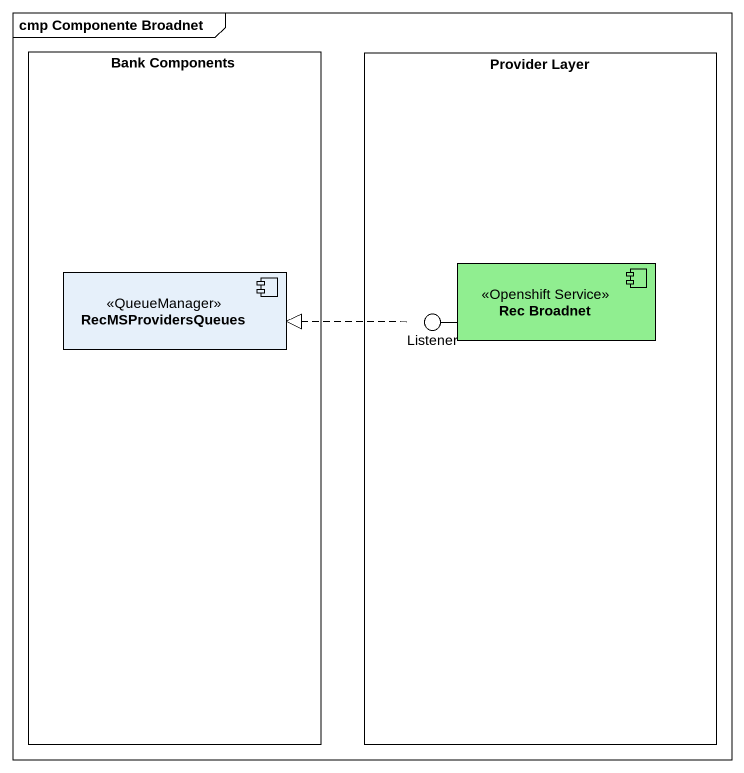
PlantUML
@startuml
mainframe cmp Componente Broadnet
rectangle "Bank Components" as Bank_Components {
  component RecMSProvidersQueues <<QueueManager>>
}
rectangle "Provider Layer" as Provider_Layer {
  component "Rec Broadnet" as Rec_Broadnet <<Openshift Service>> #90EE90
}
() Listener
Rec_Broadnet -left- Listener
Listener .left.|> RecMSProvidersQueues
@enduml
